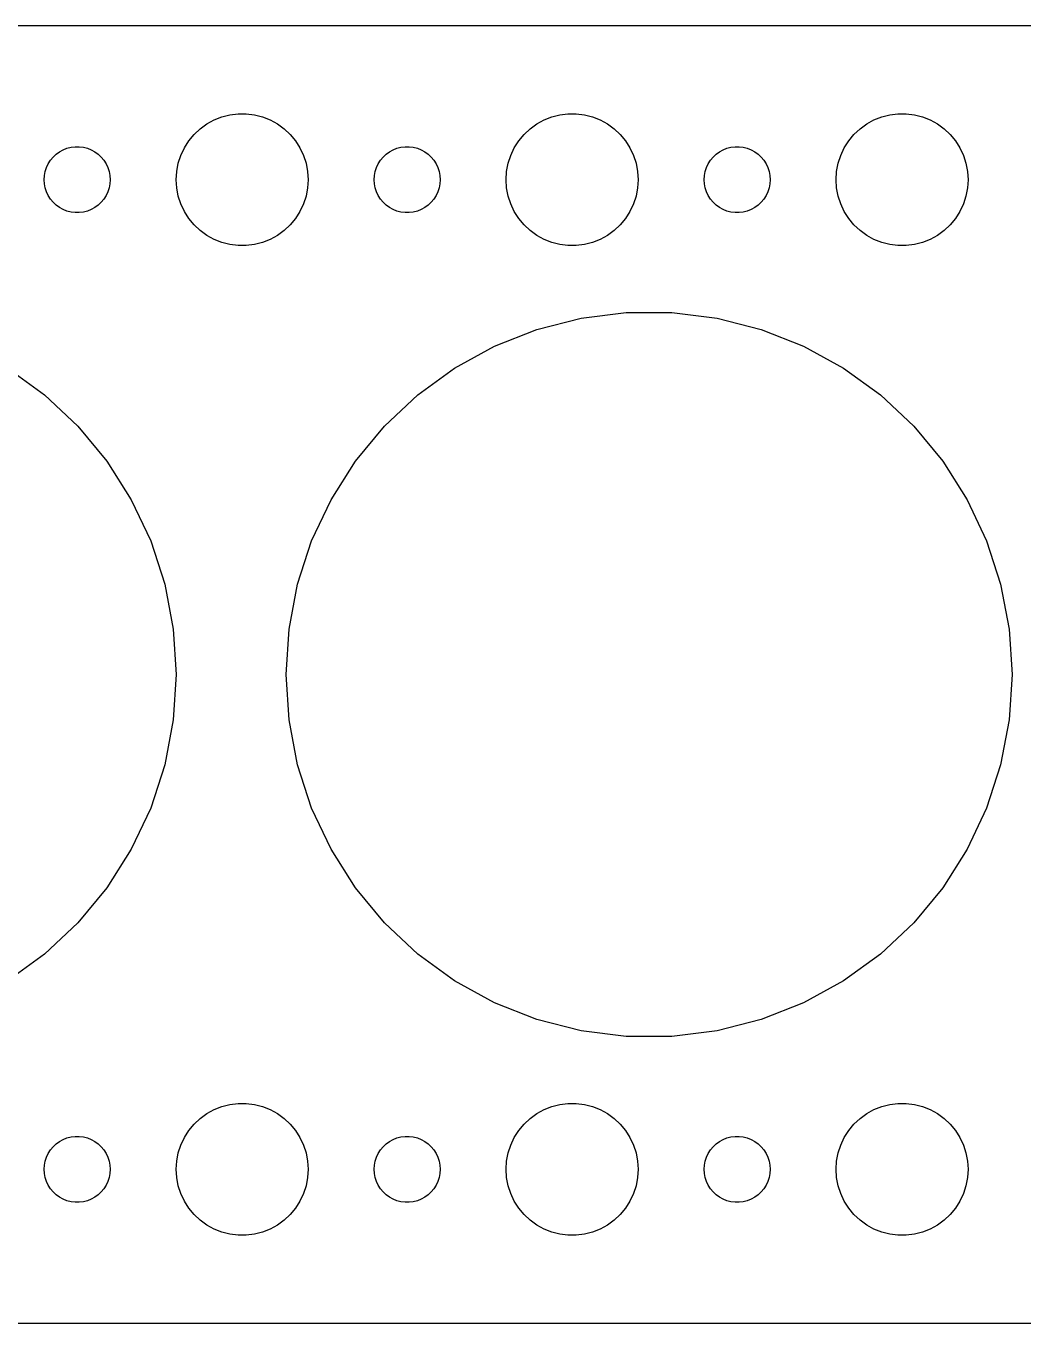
# Model space of a CAD drawing. Header units: metres. Extents: x -90 to 90, y -29 to 29.
# Drawn here: x -47.3 to -2, y -29.5 to 29.5 of the extents above; entities that cross this region are included whole.
import ezdxf

# ---------------------------------------------------------------- set-up
doc = ezdxf.new("R2010")
doc.units = ezdxf.units.M

msp = doc.modelspace()

# ---------------------------------------------------------------- linework, layer by layer
for p, q in [((84.8139, 29.4901), (-84.8139, 29.4901)), ((-38.427, 25.3532), (-38.0621, 25.4469)), ((-38.0621, 25.4469), (-37.6884, 25.4941)), ((-37.6884, 25.4941), (-37.3116, 25.4941)), ((-37.3116, 25.4941), (-36.9379, 25.4469)), ((-36.9379, 25.4469), (-36.5729, 25.3532)), ((-23.427, 25.3532), (-23.0621, 25.4469)), ((-23.0621, 25.4469), (-22.6884, 25.4941)), ((-22.6884, 25.4941), (-22.3116, 25.4941)), ((-22.3116, 25.4941), (-21.9379, 25.4469)), ((-21.9379, 25.4469), (-21.5729, 25.3532)), ((-8.42705, 25.3532), (-8.06213, 25.4469)), ((-8.06213, 25.4469), (-7.68837, 25.4941)), ((-7.68837, 25.4941), (-7.31161, 25.4941)), ((-7.31161, 25.4941), (-6.93785, 25.4469)), ((-6.93785, 25.4469), (-6.57294, 25.3532)), ((-39.6869, 24.5536), (-39.4123, 24.8115)), ((-39.4123, 24.8115), (-39.1075, 25.033)), ((-39.1075, 25.033), (-38.7773, 25.2145)), ((-38.7773, 25.2145), (-38.427, 25.3532)), ((-36.5729, 25.3532), (-36.2227, 25.2145)), ((-36.2227, 25.2145), (-35.8925, 25.033)), ((-35.8925, 25.033), (-35.5877, 24.8115)), ((-35.5877, 24.8115), (-35.3131, 24.5536)), ((-24.6869, 24.5536), (-24.4123, 24.8115)), ((-24.4123, 24.8115), (-24.1075, 25.033)), ((-24.1075, 25.033), (-23.7773, 25.2145)), ((-23.7773, 25.2145), (-23.427, 25.3532)), ((-21.5729, 25.3532), (-21.2227, 25.2145)), ((-21.2227, 25.2145), (-20.8925, 25.033)), ((-20.8925, 25.033), (-20.5877, 24.8115)), ((-20.5877, 24.8115), (-20.3131, 24.5536)), ((-9.6869, 24.5536), (-9.41226, 24.8115)), ((-9.41226, 24.8115), (-9.10747, 25.033)), ((-9.10747, 25.033), (-8.77733, 25.2145)), ((-8.77733, 25.2145), (-8.42705, 25.3532)), ((-6.57294, 25.3532), (-6.22266, 25.2145)), ((-6.22266, 25.2145), (-5.89252, 25.033)), ((-5.89252, 25.033), (-5.58772, 24.8115)), ((-5.58772, 24.8115), (-5.31308, 24.5536)), ((-40.1289, 23.9453), (-39.927, 24.2634)), ((-39.927, 24.2634), (-39.6869, 24.5536)), ((-35.3131, 24.5536), (-35.0729, 24.2634)), ((-35.0729, 24.2634), (-34.8711, 23.9453)), ((-25.1289, 23.9453), (-24.927, 24.2634)), ((-24.927, 24.2634), (-24.6869, 24.5536)), ((-20.3131, 24.5536), (-20.0729, 24.2634)), ((-20.0729, 24.2634), (-19.8711, 23.9453)), ((-10.1289, 23.9453), (-9.92705, 24.2634)), ((-9.92705, 24.2634), (-9.6869, 24.5536)), ((-5.31308, 24.5536), (-5.07294, 24.2634)), ((-5.07294, 24.2634), (-4.87108, 23.9453)), ((-46.0934, 23.5268), (-45.9561, 23.6558)), ((-45.9561, 23.6558), (-45.8037, 23.7665)), ((-45.8037, 23.7665), (-45.6387, 23.8572)), ((-45.6387, 23.8572), (-45.4635, 23.9266)), ((-45.4635, 23.9266), (-45.2811, 23.9734)), ((-45.2811, 23.9734), (-45.0942, 23.997)), ((-45.0942, 23.997), (-44.9058, 23.997)), ((-44.9058, 23.997), (-44.7189, 23.9734)), ((-44.7189, 23.9734), (-44.5365, 23.9266)), ((-44.5365, 23.9266), (-44.3613, 23.8572)), ((-44.3613, 23.8572), (-44.1963, 23.7665)), ((-44.1963, 23.7665), (-44.0439, 23.6558)), ((-44.0439, 23.6558), (-43.9065, 23.5268)), ((-40.4057, 23.2461), (-40.2893, 23.6044)), ((-40.2893, 23.6044), (-40.1289, 23.9453)), ((-34.8711, 23.9453), (-34.7107, 23.6044)), ((-34.7107, 23.6044), (-34.5942, 23.2461)), ((-31.0934, 23.5268), (-30.9561, 23.6558)), ((-30.9561, 23.6558), (-30.8037, 23.7665)), ((-30.8037, 23.7665), (-30.6387, 23.8572)), ((-30.6387, 23.8572), (-30.4635, 23.9266)), ((-30.4635, 23.9266), (-30.2811, 23.9734)), ((-30.2811, 23.9734), (-30.0942, 23.997)), ((-30.0942, 23.997), (-29.9058, 23.997)), ((-29.9058, 23.997), (-29.7189, 23.9734)), ((-29.7189, 23.9734), (-29.5365, 23.9266)), ((-29.5365, 23.9266), (-29.3613, 23.8572)), ((-29.3613, 23.8572), (-29.1963, 23.7665)), ((-29.1963, 23.7665), (-29.0439, 23.6558)), ((-29.0439, 23.6558), (-28.9065, 23.5268)), ((-25.4057, 23.2461), (-25.2893, 23.6044)), ((-25.2893, 23.6044), (-25.1289, 23.9453)), ((-19.8711, 23.9453), (-19.7107, 23.6044)), ((-19.7107, 23.6044), (-19.5942, 23.2461)), ((-16.0934, 23.5268), (-15.9561, 23.6558)), ((-15.9561, 23.6558), (-15.8037, 23.7665)), ((-15.8037, 23.7665), (-15.6387, 23.8572)), ((-15.6387, 23.8572), (-15.4635, 23.9266)), ((-15.4635, 23.9266), (-15.2811, 23.9734)), ((-15.2811, 23.9734), (-15.0942, 23.997)), ((-15.0942, 23.997), (-14.9058, 23.997)), ((-14.9058, 23.997), (-14.7189, 23.9734)), ((-14.7189, 23.9734), (-14.5365, 23.9266)), ((-14.5365, 23.9266), (-14.3613, 23.8572)), ((-14.3613, 23.8572), (-14.1963, 23.7665)), ((-14.1963, 23.7665), (-14.0439, 23.6558)), ((-14.0439, 23.6558), (-13.9065, 23.5268)), ((-10.4057, 23.2461), (-10.2893, 23.6044)), ((-10.2893, 23.6044), (-10.1289, 23.9453)), ((-4.87108, 23.9453), (-4.71066, 23.6044)), ((-4.71066, 23.6044), (-4.59424, 23.2461)), ((-46.4529, 22.873), (-46.3947, 23.0522)), ((-46.3947, 23.0522), (-46.3145, 23.2226)), ((-46.3145, 23.2226), (-46.2135, 23.3817)), ((-46.2135, 23.3817), (-46.0934, 23.5268)), ((-43.9065, 23.5268), (-43.7865, 23.3817)), ((-43.7865, 23.3817), (-43.6855, 23.2226)), ((-43.6855, 23.2226), (-43.6053, 23.0522)), ((-43.6053, 23.0522), (-43.5471, 22.873)), ((-40.4763, 22.876), (-40.4057, 23.2461)), ((-34.5942, 23.2461), (-34.5237, 22.876)), ((-31.4529, 22.873), (-31.3947, 23.0522)), ((-31.3947, 23.0522), (-31.3145, 23.2226)), ((-31.3145, 23.2226), (-31.2135, 23.3817)), ((-31.2135, 23.3817), (-31.0934, 23.5268)), ((-28.9065, 23.5268), (-28.7865, 23.3817)), ((-28.7865, 23.3817), (-28.6855, 23.2226)), ((-28.6855, 23.2226), (-28.6053, 23.0522)), ((-28.6053, 23.0522), (-28.5471, 22.873)), ((-25.4763, 22.876), (-25.4057, 23.2461)), ((-19.5942, 23.2461), (-19.5237, 22.876)), ((-16.4529, 22.873), (-16.3947, 23.0522)), ((-16.3947, 23.0522), (-16.3145, 23.2226)), ((-16.3145, 23.2226), (-16.2135, 23.3817)), ((-16.2135, 23.3817), (-16.0934, 23.5268)), ((-13.9065, 23.5268), (-13.7865, 23.3817)), ((-13.7865, 23.3817), (-13.6855, 23.2226)), ((-13.6855, 23.2226), (-13.6053, 23.0522)), ((-13.6053, 23.0522), (-13.5471, 22.873)), ((-10.4763, 22.876), (-10.4057, 23.2461)), ((-4.59424, 23.2461), (-4.52365, 22.876)), ((-46.5, 22.5), (-46.4882, 22.688)), ((-46.4882, 22.312), (-46.5, 22.5)), ((-46.4882, 22.688), (-46.4529, 22.873)), ((-43.5471, 22.873), (-43.5118, 22.688)), ((-43.5118, 22.688), (-43.5, 22.5)), ((-43.5, 22.5), (-43.5118, 22.312)), ((-40.5, 22.5), (-40.4763, 22.876)), ((-40.4763, 22.124), (-40.5, 22.5)), ((-34.5237, 22.876), (-34.5, 22.5)), ((-34.5, 22.5), (-34.5237, 22.124)), ((-31.5, 22.5), (-31.4882, 22.688)), ((-31.4882, 22.312), (-31.5, 22.5)), ((-31.4882, 22.688), (-31.4529, 22.873)), ((-28.5471, 22.873), (-28.5118, 22.688)), ((-28.5118, 22.688), (-28.5, 22.5)), ((-28.5, 22.5), (-28.5118, 22.312)), ((-25.5, 22.5), (-25.4763, 22.876)), ((-25.4763, 22.124), (-25.5, 22.5)), ((-19.5237, 22.876), (-19.5, 22.5)), ((-19.5, 22.5), (-19.5237, 22.124)), ((-16.5, 22.5), (-16.4882, 22.688)), ((-16.4882, 22.312), (-16.5, 22.5)), ((-16.4882, 22.688), (-16.4529, 22.873)), ((-13.5471, 22.873), (-13.5118, 22.688)), ((-13.5118, 22.688), (-13.5, 22.5)), ((-13.5, 22.5), (-13.5118, 22.312)), ((-10.5, 22.5), (-10.4763, 22.876)), ((-10.4763, 22.124), (-10.5, 22.5)), ((-4.52365, 22.876), (-4.5, 22.5)), ((-4.5, 22.5), (-4.52365, 22.124)), ((-46.4529, 22.127), (-46.4882, 22.312)), ((-46.3947, 21.9478), (-46.4529, 22.127)), ((-46.3145, 21.7774), (-46.3947, 21.9478)), ((-43.6053, 21.9478), (-43.6855, 21.7774)), ((-43.5471, 22.127), (-43.6053, 21.9478)), ((-43.5118, 22.312), (-43.5471, 22.127)), ((-40.4057, 21.7539), (-40.4763, 22.124)), ((-34.5237, 22.124), (-34.5942, 21.7539)), ((-31.4529, 22.127), (-31.4882, 22.312)), ((-31.3947, 21.9478), (-31.4529, 22.127)), ((-31.3145, 21.7774), (-31.3947, 21.9478)), ((-28.6053, 21.9478), (-28.6855, 21.7774)), ((-28.5471, 22.127), (-28.6053, 21.9478)), ((-28.5118, 22.312), (-28.5471, 22.127)), ((-25.4057, 21.7539), (-25.4763, 22.124)), ((-19.5237, 22.124), (-19.5942, 21.7539)), ((-16.4529, 22.127), (-16.4882, 22.312)), ((-16.3947, 21.9478), (-16.4529, 22.127)), ((-16.3145, 21.7774), (-16.3947, 21.9478)), ((-13.6053, 21.9478), (-13.6855, 21.7774)), ((-13.5471, 22.127), (-13.6053, 21.9478)), ((-13.5118, 22.312), (-13.5471, 22.127)), ((-10.4057, 21.7539), (-10.4763, 22.124)), ((-4.52365, 22.124), (-4.59424, 21.7539)), ((-46.2135, 21.6183), (-46.3145, 21.7774)), ((-46.0934, 21.4732), (-46.2135, 21.6183)), ((-45.9561, 21.3442), (-46.0934, 21.4732)), ((-45.8037, 21.2335), (-45.9561, 21.3442)), ((-45.6387, 21.1427), (-45.8037, 21.2335)), ((-44.1963, 21.2335), (-44.3613, 21.1427)), ((-44.0439, 21.3442), (-44.1963, 21.2335)), ((-43.9065, 21.4732), (-44.0439, 21.3442)), ((-43.7865, 21.6183), (-43.9065, 21.4732)), ((-43.6855, 21.7774), (-43.7865, 21.6183)), ((-40.2893, 21.3956), (-40.4057, 21.7539)), ((-40.1289, 21.0547), (-40.2893, 21.3956)), ((-34.7107, 21.3956), (-34.8711, 21.0547)), ((-34.5942, 21.7539), (-34.7107, 21.3956)), ((-31.2135, 21.6183), (-31.3145, 21.7774)), ((-31.0934, 21.4732), (-31.2135, 21.6183)), ((-30.9561, 21.3442), (-31.0934, 21.4732)), ((-30.8037, 21.2335), (-30.9561, 21.3442)), ((-30.6387, 21.1427), (-30.8037, 21.2335)), ((-29.1963, 21.2335), (-29.3613, 21.1427)), ((-29.0439, 21.3442), (-29.1963, 21.2335)), ((-28.9065, 21.4732), (-29.0439, 21.3442)), ((-28.7865, 21.6183), (-28.9065, 21.4732)), ((-28.6855, 21.7774), (-28.7865, 21.6183)), ((-25.2893, 21.3956), (-25.4057, 21.7539)), ((-25.1289, 21.0547), (-25.2893, 21.3956)), ((-19.7107, 21.3956), (-19.8711, 21.0547)), ((-19.5942, 21.7539), (-19.7107, 21.3956)), ((-16.2135, 21.6183), (-16.3145, 21.7774)), ((-16.0934, 21.4732), (-16.2135, 21.6183)), ((-15.9561, 21.3442), (-16.0934, 21.4732)), ((-15.8037, 21.2335), (-15.9561, 21.3442)), ((-15.6387, 21.1427), (-15.8037, 21.2335)), ((-14.1963, 21.2335), (-14.3613, 21.1427)), ((-14.0439, 21.3442), (-14.1963, 21.2335)), ((-13.9065, 21.4732), (-14.0439, 21.3442)), ((-13.7865, 21.6183), (-13.9065, 21.4732)), ((-13.6855, 21.7774), (-13.7865, 21.6183)), ((-10.2893, 21.3956), (-10.4057, 21.7539)), ((-10.1289, 21.0547), (-10.2893, 21.3956)), ((-4.71066, 21.3956), (-4.87108, 21.0547)), ((-4.59424, 21.7539), (-4.71066, 21.3956)), ((-45.4635, 21.0734), (-45.6387, 21.1427)), ((-45.2811, 21.0266), (-45.4635, 21.0734)), ((-45.0942, 21.003), (-45.2811, 21.0266)), ((-44.9058, 21.003), (-45.0942, 21.003)), ((-44.7189, 21.0266), (-44.9058, 21.003)), ((-44.5365, 21.0734), (-44.7189, 21.0266)), ((-44.3613, 21.1427), (-44.5365, 21.0734)), ((-39.927, 20.7366), (-40.1289, 21.0547)), ((-39.6869, 20.4464), (-39.927, 20.7366)), ((-35.0729, 20.7366), (-35.3131, 20.4464)), ((-34.8711, 21.0547), (-35.0729, 20.7366)), ((-30.4635, 21.0734), (-30.6387, 21.1427)), ((-30.2811, 21.0266), (-30.4635, 21.0734)), ((-30.0942, 21.003), (-30.2811, 21.0266)), ((-29.9058, 21.003), (-30.0942, 21.003)), ((-29.7189, 21.0266), (-29.9058, 21.003)), ((-29.5365, 21.0734), (-29.7189, 21.0266)), ((-29.3613, 21.1427), (-29.5365, 21.0734)), ((-24.927, 20.7366), (-25.1289, 21.0547)), ((-24.6869, 20.4464), (-24.927, 20.7366)), ((-20.0729, 20.7366), (-20.3131, 20.4464)), ((-19.8711, 21.0547), (-20.0729, 20.7366)), ((-15.4635, 21.0734), (-15.6387, 21.1427)), ((-15.2811, 21.0266), (-15.4635, 21.0734)), ((-15.0942, 21.003), (-15.2811, 21.0266)), ((-14.9058, 21.003), (-15.0942, 21.003)), ((-14.7189, 21.0266), (-14.9058, 21.003)), ((-14.5365, 21.0734), (-14.7189, 21.0266)), ((-14.3613, 21.1427), (-14.5365, 21.0734)), ((-9.92705, 20.7366), (-10.1289, 21.0547)), ((-9.6869, 20.4464), (-9.92705, 20.7366)), ((-5.07294, 20.7366), (-5.31308, 20.4464)), ((-4.87108, 21.0547), (-5.07294, 20.7366)), ((-39.4123, 20.1884), (-39.6869, 20.4464)), ((-39.1075, 19.967), (-39.4123, 20.1884)), ((-35.5877, 20.1884), (-35.8925, 19.967)), ((-35.3131, 20.4464), (-35.5877, 20.1884)), ((-24.4123, 20.1884), (-24.6869, 20.4464)), ((-24.1075, 19.967), (-24.4123, 20.1884)), ((-20.5877, 20.1884), (-20.8925, 19.967)), ((-20.3131, 20.4464), (-20.5877, 20.1884)), ((-9.41226, 20.1884), (-9.6869, 20.4464)), ((-9.10747, 19.967), (-9.41226, 20.1884)), ((-5.58772, 20.1884), (-5.89252, 19.967)), ((-5.31308, 20.4464), (-5.58772, 20.1884)), ((-38.7773, 19.7855), (-39.1075, 19.967)), ((-38.427, 19.6468), (-38.7773, 19.7855)), ((-38.0621, 19.5531), (-38.427, 19.6468)), ((-37.6884, 19.5059), (-38.0621, 19.5531)), ((-37.3116, 19.5059), (-37.6884, 19.5059)), ((-36.9379, 19.5531), (-37.3116, 19.5059)), ((-36.5729, 19.6468), (-36.9379, 19.5531)), ((-36.2227, 19.7855), (-36.5729, 19.6468)), ((-35.8925, 19.967), (-36.2227, 19.7855)), ((-23.7773, 19.7855), (-24.1075, 19.967)), ((-23.427, 19.6468), (-23.7773, 19.7855)), ((-23.0621, 19.5531), (-23.427, 19.6468)), ((-22.6884, 19.5059), (-23.0621, 19.5531)), ((-22.3116, 19.5059), (-22.6884, 19.5059)), ((-21.9379, 19.5531), (-22.3116, 19.5059)), ((-21.5729, 19.6468), (-21.9379, 19.5531)), ((-21.2227, 19.7855), (-21.5729, 19.6468)), ((-20.8925, 19.967), (-21.2227, 19.7855)), ((-8.77733, 19.7855), (-9.10747, 19.967)), ((-8.42705, 19.6468), (-8.77733, 19.7855)), ((-8.06213, 19.5531), (-8.42705, 19.6468)), ((-7.68837, 19.5059), (-8.06213, 19.5531)), ((-7.31161, 19.5059), (-7.68837, 19.5059)), ((-6.93785, 19.5531), (-7.31161, 19.5059)), ((-6.57294, 19.6468), (-6.93785, 19.5531)), ((-6.22266, 19.7855), (-6.57294, 19.6468)), ((-5.89252, 19.967), (-6.22266, 19.7855)), ((-24.0988, 15.6924), (-22.0918, 16.2077)), ((-22.0918, 16.2077), (-20.036, 16.4674)), ((-20.036, 16.4674), (-17.9639, 16.4674)), ((-17.9639, 16.4674), (-15.9082, 16.2077)), ((-15.9082, 16.2077), (-13.9012, 15.6924)), ((-26.0253, 14.9296), (-24.0988, 15.6924)), ((-13.9012, 15.6924), (-11.9746, 14.9296)), ((-27.8411, 13.9314), (-26.0253, 14.9296)), ((-11.9746, 14.9296), (-10.1588, 13.9314)), ((-48.1589, 13.9314), (-46.4825, 12.7135)), ((-29.5175, 12.7135), (-27.8411, 13.9314)), ((-10.1588, 13.9314), (-8.4825, 12.7135)), ((-46.4825, 12.7135), (-44.972, 11.295)), ((-31.028, 11.295), (-29.5175, 12.7135)), ((-8.4825, 12.7135), (-6.97202, 11.295)), ((-44.972, 11.295), (-43.6512, 9.69846)), ((-32.3488, 9.69846), (-31.028, 11.295)), ((-6.97202, 11.295), (-5.65121, 9.69846)), ((-43.6512, 9.69846), (-42.5409, 7.94893)), ((-33.4591, 7.94893), (-32.3488, 9.69846)), ((-5.65121, 9.69846), (-4.54094, 7.94893)), ((-42.5409, 7.94893), (-41.6587, 6.07405)), ((-34.3413, 6.07405), (-33.4591, 7.94893)), ((-4.54094, 7.94893), (-3.65868, 6.07405)), ((-41.6587, 6.07405), (-41.0184, 4.10338)), ((-34.9816, 4.10338), (-34.3413, 6.07405)), ((-3.65868, 6.07405), (-3.01837, 4.10338)), ((-41.0184, 4.10338), (-40.6301, 2.06799)), ((-35.3699, 2.06799), (-34.9816, 4.10338)), ((-3.01837, 4.10338), (-2.6301, 2.06799)), ((-40.6301, 2.06799), (-40.5, 0)), ((-35.5, 0), (-35.3699, 2.06799)), ((-2.6301, 2.06799), (-2.5, 0)), ((-40.5, 0), (-40.6301, -2.06799)), ((-35.3699, -2.06799), (-35.5, 0)), ((-2.5, 0), (-2.6301, -2.06799)), ((-40.6301, -2.06799), (-41.0184, -4.10338)), ((-34.9816, -4.10338), (-35.3699, -2.06799)), ((-2.6301, -2.06799), (-3.01837, -4.10338)), ((-41.0184, -4.10338), (-41.6587, -6.07405)), ((-34.3413, -6.07405), (-34.9816, -4.10338)), ((-3.01837, -4.10338), (-3.65868, -6.07405)), ((-41.6587, -6.07405), (-42.5409, -7.94893)), ((-33.4591, -7.94893), (-34.3413, -6.07405)), ((-3.65868, -6.07405), (-4.54094, -7.94893)), ((-42.5409, -7.94893), (-43.6512, -9.69846)), ((-32.3488, -9.69846), (-33.4591, -7.94893)), ((-4.54094, -7.94893), (-5.65121, -9.69846)), ((-43.6512, -9.69846), (-44.972, -11.295)), ((-31.028, -11.295), (-32.3488, -9.69846)), ((-5.65121, -9.69846), (-6.97202, -11.295)), ((-44.972, -11.295), (-46.4825, -12.7135)), ((-29.5175, -12.7135), (-31.028, -11.295)), ((-6.97202, -11.295), (-8.4825, -12.7135)), ((-46.4825, -12.7135), (-48.1589, -13.9314)), ((-27.8411, -13.9314), (-29.5175, -12.7135)), ((-8.4825, -12.7135), (-10.1588, -13.9314)), ((-26.0253, -14.9296), (-27.8411, -13.9314)), ((-10.1588, -13.9314), (-11.9746, -14.9296)), ((-24.0988, -15.6924), (-26.0253, -14.9296)), ((-11.9746, -14.9296), (-13.9012, -15.6924)), ((-22.0918, -16.2077), (-24.0988, -15.6924)), ((-13.9012, -15.6924), (-15.9082, -16.2077)), ((-20.036, -16.4674), (-22.0918, -16.2077)), ((-17.9639, -16.4674), (-20.036, -16.4674)), ((-15.9082, -16.2077), (-17.9639, -16.4674)), ((-39.4123, -20.1884), (-39.1075, -19.967)), ((-39.1075, -19.967), (-38.7773, -19.7855)), ((-38.7773, -19.7855), (-38.427, -19.6468)), ((-38.427, -19.6468), (-38.0621, -19.5531)), ((-38.0621, -19.5531), (-37.6884, -19.5059)), ((-37.6884, -19.5059), (-37.3116, -19.5059)), ((-37.3116, -19.5059), (-36.9379, -19.5531)), ((-36.9379, -19.5531), (-36.5729, -19.6468)), ((-36.5729, -19.6468), (-36.2227, -19.7855)), ((-36.2227, -19.7855), (-35.8925, -19.967)), ((-35.8925, -19.967), (-35.5877, -20.1884)), ((-24.4123, -20.1884), (-24.1075, -19.967)), ((-24.1075, -19.967), (-23.7773, -19.7855)), ((-23.7773, -19.7855), (-23.427, -19.6468)), ((-23.427, -19.6468), (-23.0621, -19.5531)), ((-23.0621, -19.5531), (-22.6884, -19.5059)), ((-22.6884, -19.5059), (-22.3116, -19.5059)), ((-22.3116, -19.5059), (-21.9379, -19.5531)), ((-21.9379, -19.5531), (-21.5729, -19.6468)), ((-21.5729, -19.6468), (-21.2227, -19.7855)), ((-21.2227, -19.7855), (-20.8925, -19.967)), ((-20.8925, -19.967), (-20.5877, -20.1884)), ((-9.41226, -20.1884), (-9.10747, -19.967)), ((-9.10747, -19.967), (-8.77733, -19.7855)), ((-8.77733, -19.7855), (-8.42705, -19.6468)), ((-8.42705, -19.6468), (-8.06213, -19.5531)), ((-8.06213, -19.5531), (-7.68837, -19.5059)), ((-7.68837, -19.5059), (-7.31161, -19.5059)), ((-7.31161, -19.5059), (-6.93785, -19.5531)), ((-6.93785, -19.5531), (-6.57294, -19.6468)), ((-6.57294, -19.6468), (-6.22266, -19.7855)), ((-6.22266, -19.7855), (-5.89252, -19.967)), ((-5.89252, -19.967), (-5.58772, -20.1884)), ((-39.927, -20.7366), (-39.6869, -20.4464)), ((-39.6869, -20.4464), (-39.4123, -20.1884)), ((-35.5877, -20.1884), (-35.3131, -20.4464)), ((-35.3131, -20.4464), (-35.0729, -20.7366)), ((-24.927, -20.7366), (-24.6869, -20.4464)), ((-24.6869, -20.4464), (-24.4123, -20.1884)), ((-20.5877, -20.1884), (-20.3131, -20.4464)), ((-20.3131, -20.4464), (-20.0729, -20.7366)), ((-9.92705, -20.7366), (-9.6869, -20.4464)), ((-9.6869, -20.4464), (-9.41226, -20.1884)), ((-5.58772, -20.1884), (-5.31308, -20.4464)), ((-5.31308, -20.4464), (-5.07294, -20.7366)), ((-45.8037, -21.2335), (-45.6387, -21.1427)), ((-45.6387, -21.1427), (-45.4635, -21.0734)), ((-45.4635, -21.0734), (-45.2811, -21.0266)), ((-45.2811, -21.0266), (-45.0942, -21.003)), ((-45.0942, -21.003), (-44.9058, -21.003)), ((-44.9058, -21.003), (-44.7189, -21.0266)), ((-44.7189, -21.0266), (-44.5365, -21.0734)), ((-44.5365, -21.0734), (-44.3613, -21.1427)), ((-44.3613, -21.1427), (-44.1963, -21.2335)), ((-40.2893, -21.3956), (-40.1289, -21.0547)), ((-40.1289, -21.0547), (-39.927, -20.7366)), ((-35.0729, -20.7366), (-34.8711, -21.0547)), ((-34.8711, -21.0547), (-34.7107, -21.3956)), ((-30.8037, -21.2335), (-30.6387, -21.1427)), ((-30.6387, -21.1427), (-30.4635, -21.0734)), ((-30.4635, -21.0734), (-30.2811, -21.0266)), ((-30.2811, -21.0266), (-30.0942, -21.003)), ((-30.0942, -21.003), (-29.9058, -21.003)), ((-29.9058, -21.003), (-29.7189, -21.0266)), ((-29.7189, -21.0266), (-29.5365, -21.0734)), ((-29.5365, -21.0734), (-29.3613, -21.1427)), ((-29.3613, -21.1427), (-29.1963, -21.2335)), ((-25.2893, -21.3956), (-25.1289, -21.0547)), ((-25.1289, -21.0547), (-24.927, -20.7366)), ((-20.0729, -20.7366), (-19.8711, -21.0547)), ((-19.8711, -21.0547), (-19.7107, -21.3956)), ((-15.8037, -21.2335), (-15.6387, -21.1427)), ((-15.6387, -21.1427), (-15.4635, -21.0734)), ((-15.4635, -21.0734), (-15.2811, -21.0266)), ((-15.2811, -21.0266), (-15.0942, -21.003)), ((-15.0942, -21.003), (-14.9058, -21.003)), ((-14.9058, -21.003), (-14.7189, -21.0266)), ((-14.7189, -21.0266), (-14.5365, -21.0734)), ((-14.5365, -21.0734), (-14.3613, -21.1427)), ((-14.3613, -21.1427), (-14.1963, -21.2335)), ((-10.2893, -21.3956), (-10.1289, -21.0547)), ((-10.1289, -21.0547), (-9.92705, -20.7366)), ((-5.07294, -20.7366), (-4.87108, -21.0547)), ((-4.87108, -21.0547), (-4.71066, -21.3956)), ((-46.3947, -21.9478), (-46.3145, -21.7774)), ((-46.3145, -21.7774), (-46.2135, -21.6183)), ((-46.2135, -21.6183), (-46.0934, -21.4732)), ((-46.0934, -21.4732), (-45.9561, -21.3442)), ((-45.9561, -21.3442), (-45.8037, -21.2335)), ((-44.1963, -21.2335), (-44.0439, -21.3442)), ((-44.0439, -21.3442), (-43.9065, -21.4732)), ((-43.9065, -21.4732), (-43.7865, -21.6183)), ((-43.7865, -21.6183), (-43.6855, -21.7774)), ((-43.6855, -21.7774), (-43.6053, -21.9478)), ((-40.4763, -22.124), (-40.4057, -21.7539)), ((-40.4057, -21.7539), (-40.2893, -21.3956)), ((-34.7107, -21.3956), (-34.5942, -21.7539)), ((-34.5942, -21.7539), (-34.5237, -22.124)), ((-31.3947, -21.9478), (-31.3145, -21.7774)), ((-31.3145, -21.7774), (-31.2135, -21.6183)), ((-31.2135, -21.6183), (-31.0934, -21.4732)), ((-31.0934, -21.4732), (-30.9561, -21.3442)), ((-30.9561, -21.3442), (-30.8037, -21.2335)), ((-29.1963, -21.2335), (-29.0439, -21.3442)), ((-29.0439, -21.3442), (-28.9065, -21.4732)), ((-28.9065, -21.4732), (-28.7865, -21.6183)), ((-28.7865, -21.6183), (-28.6855, -21.7774)), ((-28.6855, -21.7774), (-28.6053, -21.9478)), ((-25.4763, -22.124), (-25.4057, -21.7539)), ((-25.4057, -21.7539), (-25.2893, -21.3956)), ((-19.7107, -21.3956), (-19.5942, -21.7539)), ((-19.5942, -21.7539), (-19.5237, -22.124)), ((-16.3947, -21.9478), (-16.3145, -21.7774)), ((-16.3145, -21.7774), (-16.2135, -21.6183)), ((-16.2135, -21.6183), (-16.0934, -21.4732)), ((-16.0934, -21.4732), (-15.9561, -21.3442)), ((-15.9561, -21.3442), (-15.8037, -21.2335)), ((-14.1963, -21.2335), (-14.0439, -21.3442)), ((-14.0439, -21.3442), (-13.9065, -21.4732)), ((-13.9065, -21.4732), (-13.7865, -21.6183)), ((-13.7865, -21.6183), (-13.6855, -21.7774)), ((-13.6855, -21.7774), (-13.6053, -21.9478)), ((-10.4763, -22.124), (-10.4057, -21.7539)), ((-10.4057, -21.7539), (-10.2893, -21.3956)), ((-4.71066, -21.3956), (-4.59424, -21.7539)), ((-4.59424, -21.7539), (-4.52365, -22.124)), ((-46.5, -22.5), (-46.4882, -22.312)), ((-46.4882, -22.312), (-46.4529, -22.127)), ((-46.4529, -22.127), (-46.3947, -21.9478)), ((-43.6053, -21.9478), (-43.5471, -22.127)), ((-43.5471, -22.127), (-43.5118, -22.312)), ((-43.5118, -22.312), (-43.5, -22.5)), ((-40.5, -22.5), (-40.4763, -22.124)), ((-34.5237, -22.124), (-34.5, -22.5)), ((-31.5, -22.5), (-31.4882, -22.312)), ((-31.4882, -22.312), (-31.4529, -22.127)), ((-31.4529, -22.127), (-31.3947, -21.9478)), ((-28.6053, -21.9478), (-28.5471, -22.127)), ((-28.5471, -22.127), (-28.5118, -22.312)), ((-28.5118, -22.312), (-28.5, -22.5)), ((-25.5, -22.5), (-25.4763, -22.124)), ((-19.5237, -22.124), (-19.5, -22.5)), ((-16.5, -22.5), (-16.4882, -22.312)), ((-16.4882, -22.312), (-16.4529, -22.127)), ((-16.4529, -22.127), (-16.3947, -21.9478)), ((-13.6053, -21.9478), (-13.5471, -22.127)), ((-13.5471, -22.127), (-13.5118, -22.312)), ((-13.5118, -22.312), (-13.5, -22.5)), ((-10.5, -22.5), (-10.4763, -22.124)), ((-4.52365, -22.124), (-4.5, -22.5)), ((-46.4882, -22.688), (-46.5, -22.5)), ((-46.4529, -22.873), (-46.4882, -22.688)), ((-46.3947, -23.0522), (-46.4529, -22.873)), ((-43.5471, -22.873), (-43.6053, -23.0522)), ((-43.5118, -22.688), (-43.5471, -22.873)), ((-43.5, -22.5), (-43.5118, -22.688)), ((-40.4763, -22.876), (-40.5, -22.5)), ((-40.4057, -23.2461), (-40.4763, -22.876)), ((-34.5237, -22.876), (-34.5942, -23.2461)), ((-34.5, -22.5), (-34.5237, -22.876)), ((-31.4882, -22.688), (-31.5, -22.5)), ((-31.4529, -22.873), (-31.4882, -22.688)), ((-31.3947, -23.0522), (-31.4529, -22.873)), ((-28.5471, -22.873), (-28.6053, -23.0522)), ((-28.5118, -22.688), (-28.5471, -22.873)), ((-28.5, -22.5), (-28.5118, -22.688)), ((-25.4763, -22.876), (-25.5, -22.5)), ((-25.4057, -23.2461), (-25.4763, -22.876)), ((-19.5237, -22.876), (-19.5942, -23.2461)), ((-19.5, -22.5), (-19.5237, -22.876)), ((-16.4882, -22.688), (-16.5, -22.5)), ((-16.4529, -22.873), (-16.4882, -22.688)), ((-16.3947, -23.0522), (-16.4529, -22.873)), ((-13.5471, -22.873), (-13.6053, -23.0522)), ((-13.5118, -22.688), (-13.5471, -22.873)), ((-13.5, -22.5), (-13.5118, -22.688)), ((-10.4763, -22.876), (-10.5, -22.5)), ((-10.4057, -23.2461), (-10.4763, -22.876)), ((-4.52365, -22.876), (-4.59424, -23.2461)), ((-4.5, -22.5), (-4.52365, -22.876)), ((-46.3145, -23.2226), (-46.3947, -23.0522)), ((-46.2135, -23.3817), (-46.3145, -23.2226)), ((-46.0934, -23.5268), (-46.2135, -23.3817)), ((-45.9561, -23.6558), (-46.0934, -23.5268)), ((-43.9065, -23.5268), (-44.0439, -23.6558)), ((-43.7865, -23.3817), (-43.9065, -23.5268)), ((-43.6855, -23.2226), (-43.7865, -23.3817)), ((-43.6053, -23.0522), (-43.6855, -23.2226)), ((-40.2893, -23.6044), (-40.4057, -23.2461)), ((-34.5942, -23.2461), (-34.7107, -23.6044)), ((-31.3145, -23.2226), (-31.3947, -23.0522)), ((-31.2135, -23.3817), (-31.3145, -23.2226)), ((-31.0934, -23.5268), (-31.2135, -23.3817)), ((-30.9561, -23.6558), (-31.0934, -23.5268)), ((-28.9065, -23.5268), (-29.0439, -23.6558)), ((-28.7865, -23.3817), (-28.9065, -23.5268)), ((-28.6855, -23.2226), (-28.7865, -23.3817)), ((-28.6053, -23.0522), (-28.6855, -23.2226)), ((-25.2893, -23.6044), (-25.4057, -23.2461)), ((-19.5942, -23.2461), (-19.7107, -23.6044)), ((-16.3145, -23.2226), (-16.3947, -23.0522)), ((-16.2135, -23.3817), (-16.3145, -23.2226)), ((-16.0934, -23.5268), (-16.2135, -23.3817)), ((-15.9561, -23.6558), (-16.0934, -23.5268)), ((-13.9065, -23.5268), (-14.0439, -23.6558)), ((-13.7865, -23.3817), (-13.9065, -23.5268)), ((-13.6855, -23.2226), (-13.7865, -23.3817)), ((-13.6053, -23.0522), (-13.6855, -23.2226)), ((-10.2893, -23.6044), (-10.4057, -23.2461)), ((-4.59424, -23.2461), (-4.71066, -23.6044)), ((-45.8037, -23.7665), (-45.9561, -23.6558)), ((-45.6387, -23.8572), (-45.8037, -23.7665)), ((-45.4635, -23.9266), (-45.6387, -23.8572)), ((-45.2811, -23.9734), (-45.4635, -23.9266)), ((-45.0942, -23.997), (-45.2811, -23.9734)), ((-44.9058, -23.997), (-45.0942, -23.997)), ((-44.7189, -23.9734), (-44.9058, -23.997)), ((-44.5365, -23.9266), (-44.7189, -23.9734)), ((-44.3613, -23.8572), (-44.5365, -23.9266)), ((-44.1963, -23.7665), (-44.3613, -23.8572)), ((-44.0439, -23.6558), (-44.1963, -23.7665)), ((-40.1289, -23.9453), (-40.2893, -23.6044)), ((-39.927, -24.2634), (-40.1289, -23.9453)), ((-34.8711, -23.9453), (-35.0729, -24.2634)), ((-34.7107, -23.6044), (-34.8711, -23.9453)), ((-30.8037, -23.7665), (-30.9561, -23.6558)), ((-30.6387, -23.8572), (-30.8037, -23.7665)), ((-30.4635, -23.9266), (-30.6387, -23.8572)), ((-30.2811, -23.9734), (-30.4635, -23.9266)), ((-30.0942, -23.997), (-30.2811, -23.9734)), ((-29.9058, -23.997), (-30.0942, -23.997)), ((-29.7189, -23.9734), (-29.9058, -23.997)), ((-29.5365, -23.9266), (-29.7189, -23.9734)), ((-29.3613, -23.8572), (-29.5365, -23.9266)), ((-29.1963, -23.7665), (-29.3613, -23.8572)), ((-29.0439, -23.6558), (-29.1963, -23.7665)), ((-25.1289, -23.9453), (-25.2893, -23.6044)), ((-24.927, -24.2634), (-25.1289, -23.9453)), ((-19.8711, -23.9453), (-20.0729, -24.2634)), ((-19.7107, -23.6044), (-19.8711, -23.9453)), ((-15.8037, -23.7665), (-15.9561, -23.6558)), ((-15.6387, -23.8572), (-15.8037, -23.7665)), ((-15.4635, -23.9266), (-15.6387, -23.8572)), ((-15.2811, -23.9734), (-15.4635, -23.9266)), ((-15.0942, -23.997), (-15.2811, -23.9734)), ((-14.9058, -23.997), (-15.0942, -23.997)), ((-14.7189, -23.9734), (-14.9058, -23.997)), ((-14.5365, -23.9266), (-14.7189, -23.9734)), ((-14.3613, -23.8572), (-14.5365, -23.9266)), ((-14.1963, -23.7665), (-14.3613, -23.8572)), ((-14.0439, -23.6558), (-14.1963, -23.7665)), ((-10.1289, -23.9453), (-10.2893, -23.6044)), ((-9.92705, -24.2634), (-10.1289, -23.9453)), ((-4.87108, -23.9453), (-5.07294, -24.2634)), ((-4.71066, -23.6044), (-4.87108, -23.9453)), ((-39.6869, -24.5536), (-39.927, -24.2634)), ((-39.4123, -24.8115), (-39.6869, -24.5536)), ((-35.3131, -24.5536), (-35.5877, -24.8115)), ((-35.0729, -24.2634), (-35.3131, -24.5536)), ((-24.6869, -24.5536), (-24.927, -24.2634)), ((-24.4123, -24.8115), (-24.6869, -24.5536)), ((-20.3131, -24.5536), (-20.5877, -24.8115)), ((-20.0729, -24.2634), (-20.3131, -24.5536)), ((-9.6869, -24.5536), (-9.92705, -24.2634)), ((-9.41226, -24.8115), (-9.6869, -24.5536)), ((-5.31308, -24.5536), (-5.58772, -24.8115)), ((-5.07294, -24.2634), (-5.31308, -24.5536)), ((-39.1075, -25.033), (-39.4123, -24.8115)), ((-38.7773, -25.2145), (-39.1075, -25.033)), ((-38.427, -25.3532), (-38.7773, -25.2145)), ((-38.0621, -25.4469), (-38.427, -25.3532)), ((-36.5729, -25.3532), (-36.9379, -25.4469)), ((-36.2227, -25.2145), (-36.5729, -25.3532)), ((-35.8925, -25.033), (-36.2227, -25.2145)), ((-35.5877, -24.8115), (-35.8925, -25.033)), ((-24.1075, -25.033), (-24.4123, -24.8115)), ((-23.7773, -25.2145), (-24.1075, -25.033)), ((-23.427, -25.3532), (-23.7773, -25.2145)), ((-23.0621, -25.4469), (-23.427, -25.3532)), ((-21.5729, -25.3532), (-21.9379, -25.4469)), ((-21.2227, -25.2145), (-21.5729, -25.3532)), ((-20.8925, -25.033), (-21.2227, -25.2145)), ((-20.5877, -24.8115), (-20.8925, -25.033)), ((-9.10747, -25.033), (-9.41226, -24.8115)), ((-8.77733, -25.2145), (-9.10747, -25.033)), ((-8.42705, -25.3532), (-8.77733, -25.2145)), ((-8.06213, -25.4469), (-8.42705, -25.3532)), ((-6.57294, -25.3532), (-6.93785, -25.4469)), ((-6.22266, -25.2145), (-6.57294, -25.3532)), ((-5.89252, -25.033), (-6.22266, -25.2145)), ((-5.58772, -24.8115), (-5.89252, -25.033)), ((-37.6884, -25.4941), (-38.0621, -25.4469)), ((-37.3116, -25.4941), (-37.6884, -25.4941)), ((-36.9379, -25.4469), (-37.3116, -25.4941)), ((-22.6884, -25.4941), (-23.0621, -25.4469)), ((-22.3116, -25.4941), (-22.6884, -25.4941)), ((-21.9379, -25.4469), (-22.3116, -25.4941)), ((-7.68837, -25.4941), (-8.06213, -25.4469)), ((-7.31161, -25.4941), (-7.68837, -25.4941)), ((-6.93785, -25.4469), (-7.31161, -25.4941)), ((-84.8139, -29.4901), (84.8139, -29.4901))]:
    msp.add_line(p, q)

doc.saveas('drawing.dxf')
